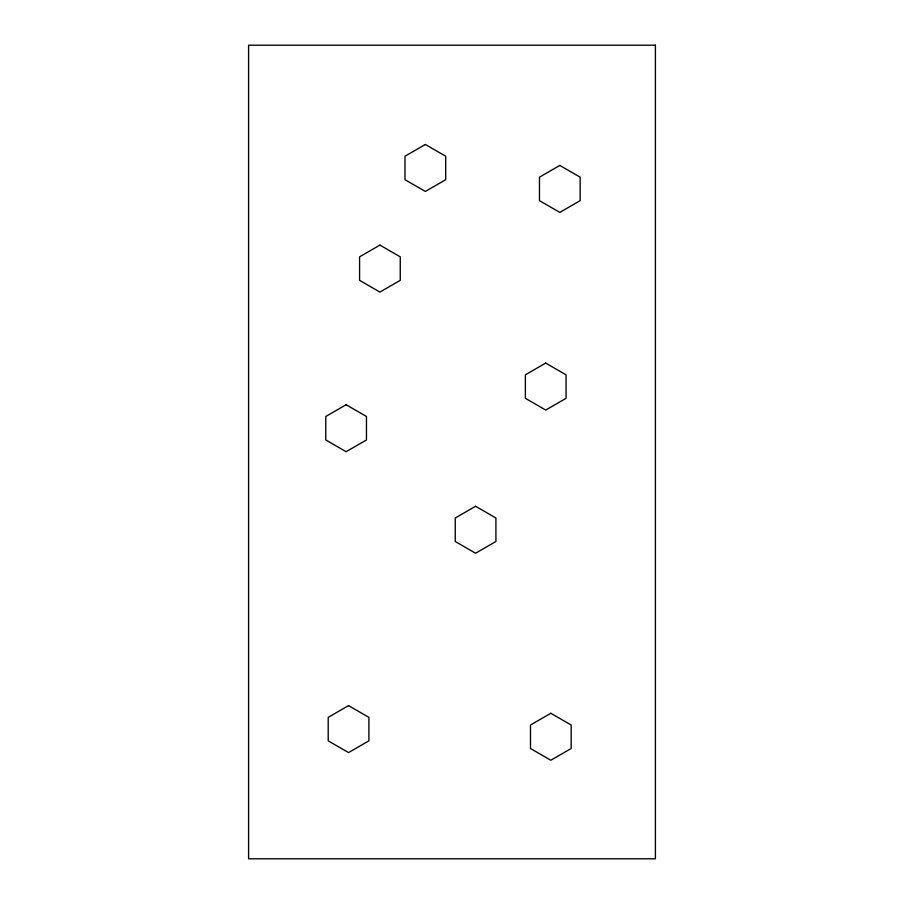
<?xml version="1.0" encoding="UTF-8"?>
<svg xmlns="http://www.w3.org/2000/svg" width="904" height="904" viewBox="0 0 904 904"><rect width="100%" height="100%" fill="white"/><g stroke="black" fill="none" stroke-linecap="round" stroke-linejoin="round"><path stroke-width="1.36" d="M425.343 144.47L405.003 156.222L405.003 179.704L425.343 191.445L445.683 179.704L445.683 156.222L425.343 144.47M379.917 245.097L359.577 256.849L359.577 280.33L379.917 292.071L400.257 280.33L400.257 256.849L379.917 245.097M559.813 165.421L539.473 177.161L539.473 200.654L559.813 212.395L580.153 200.654L580.153 177.161L559.813 165.421M346.119 404.732L325.779 416.473L325.779 439.965L346.119 451.706L366.459 439.965L366.459 416.473L346.119 404.732M545.722 363.08L525.382 374.832L525.382 398.314L545.722 410.054L566.062 398.314L566.062 374.832L545.722 363.08M475.583 506.263L455.243 518.003L455.243 541.496L475.583 553.237L495.923 541.496L495.923 518.003L475.583 506.263M348.548 705.617L328.208 717.358L328.208 740.839L348.548 752.591L368.888 740.839L368.888 717.358L348.548 705.617M550.83 713.279L530.49 725.019L530.49 748.501L550.83 760.241L571.17 748.501L571.17 725.019L550.83 713.279M655.4 45.2L248.6 45.2L248.6 858.8L655.4 858.8L655.4 45.2"/></g></svg>
